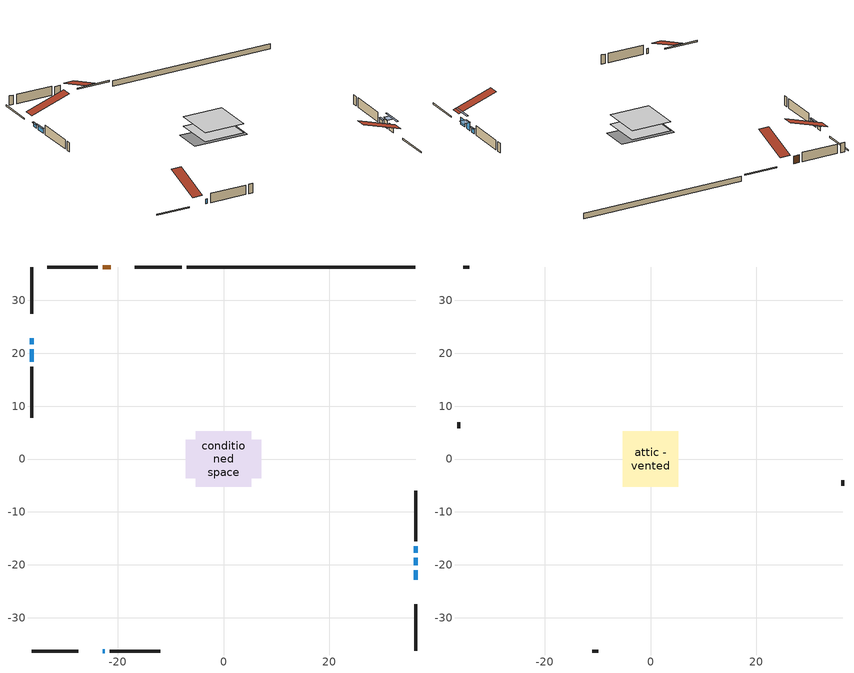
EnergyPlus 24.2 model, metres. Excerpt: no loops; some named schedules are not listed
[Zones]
conditioned space
 floor adiabatic (AdiabaticFloorConstruction): -5.28,-5.28 -5.28,5.28 5.28,5.28 5.28,-5.28 z0.44
 floor foundation (Slab1 construction): -7.18,-3.64 -7.18,3.64 7.18,3.64 7.18,-3.64 z-0.93
 wall outside (RimJoist1 construction): -7.9,36.31 -16.78,36.31 / -36.31,-36.31 -27.43,-36.31 / -36.31,36.31 -36.31,27.43 / 36.31,-36.31 36.31,-27.43 z0.44:0.74
 wall outside (AdiabaticWallConstruction 1): -21.34,36.31 -22.85,36.31 z0.44:2.47
 wall outside (AdiabaticWallConstruction): -22.87,-36.31 -22.45,-36.31 z0.44:1.66; -36.31,22.87 -36.31,21.67 z0.44:1.33; -36.31,20.74 -36.31,18.35 / 36.31,-17.71 36.31,-16.51 z0.44:1.61; 36.31,-22.87 36.31,-21.06 z0.44:2.25; 36.31,-20.13 36.31,-18.63 z0.44:2.47
 wall outside (Wall1 construction): -23.78,36.31 -33.37,36.31 / -21.52,-36.31 -11.93,-36.31 / -36.31,17.42 -36.31,7.84 / 36.31,-15.58 36.31,-5.99 z0.44:2.88
 wall foundation (FoundationWall1 construction): 36.31,36.31 -6.97,36.31 z-0.93:0.44
 window (WindowConstruction 5): -22.87,-36.31 -22.45,-36.31 z0.44:1.66
 window (WindowConstruction): -36.31,22.87 -36.31,21.67 z0.44:1.33
 window (WindowConstruction 1): -36.31,20.74 -36.31,18.35 z0.44:1.61
 window (WindowConstruction 2): 36.31,-22.87 36.31,-21.06 z0.44:2.24
 window (WindowConstruction 3): 36.31,-20.13 36.31,-18.63 z0.44:2.47
 window (WindowConstruction 4): 36.31,-17.7 36.31,-16.51 z0.44:1.61
 door (Door): -21.34,36.31 -22.85,36.31 z0.44:2.47
 ceiling adiabatic (AdiabaticFloorConstruction): 5.28,-5.28 5.28,5.28 -5.28,5.28 -5.28,-5.28 z0.44
attic - vented
 floor to conditioned space (Floor1 construction Reversed): -5.28,-5.28 -5.28,5.28 5.28,5.28 5.28,-5.28 z2.88
 wall outside (Wall2 construction): -34.3,36.31 -35.38,36.31 / -11,-36.31 -9.92,-36.31 / -36.31,6.91 -36.31,5.83 / 36.31,-5.06 36.31,-3.99 z0.44:2.88
 roof outside (Roof1 construction): -20.41,36.31,2.88 -20.41,26.03,6.31 -17.7,26.03,6.31 -17.7,36.31,2.88; -23.8,-36.31,2.88 -23.8,-26.03,6.31 -26.51,-26.03,6.31 -26.51,-36.31,2.88; -36.31,23.8,2.88 -26.03,23.8,6.31 -26.03,26.51,6.31 -36.31,26.51,2.88; 36.31,-23.8,2.88 26.03,-23.8,6.31 26.03,-26.51,6.31 36.31,-26.51,2.88
shading: -36.31,21.49 -36.31,23.05 -36.72,23.05 -36.72,21.49 z1.51; -36.31,18.17 -36.31,20.92 -36.72,20.92 -36.72,18.17 z1.79; 36.31,-19.23 36.31,-24.7 36.72,-24.7 36.72,-19.23 z4.07; 36.31,-18.43 36.31,-20.33 38.13,-20.33 38.13,-18.43 z2.67; 36.31,-16.31 36.31,-17.91 36.72,-17.91 36.72,-16.31 z1.81
[Building]
Building 1: Terrain=Suburbs
[Site:Location]
Cold Lake AP_AB: Latitude {deg}=54.42; Longitude {deg}=-110.23; Time Zone {hr}=-7; Elevation {m}=541; Keep Site Location Information=Yes
[Site:GroundTemperature:Shallow]
-2.84258, -5.28083, -5.47609, -4.31902, 0.325987, 4.94935, 8.95756, 11.4967, 11.7124, 9.64724, 5.74124, 1.25971
[Site:WaterMainsTemperature]
Calculation Method=Schedule; Temperature Schedule=mains temperature schedule
[Material] Roughness=Rough; Thermal Absorptance=0.9
Name | Thickness {m} | Conductivity {W/m-K} | Density {kg/m3} | Specific Heat {J/kg-K} | Solar Absorptance | Visible Absorptance
asphalt or fiberglass shingles | 0.00635 | 0.162714 | 1121.4 | 1465.45 | 0.4 | 0.4
ceiling loosefill ins | 0.0846667 | 0.0480833 | 16.02 | 1046.75 | 0.7 | 0.7
ceiling stud and cavity | 0.1397 | 0.0886449 | 65.682 | 1177.47 | 0.7 | 0.7
concrete 4.0 in. | 0.1016 | 1.803125 | 2242.8 | 837.4 | 0.7 | 0.7
concrete 8.0 in. | 0.2032 | 1.803125 | 2242.8 | 837.4 | 0.7 | 0.7
door material | 0.04445 | 0.053851 | 512.64 | 1214.23 | 0.7 | 0.7
exterior vertical ins | 0.0286645 | 0.029427 | 32.04 | 1214.23 | 0.7 | 0.7
floor covering | 0.0127 | 0.0433444 | 54.468 | 1339.84 | 0.6 | 0.6
floor rigid ins; wall rigid ins 1 | 0.512978 | 0.029427 | 32.04 | 1214.23 | 0.7 | 0.7
floor stud and cavity | 0.1397 | 1.75129 | 37.0049 | 1207.88 | 0.7 | 0.7
furniture material conditioned space 1 | 0.1524 | 0.115458 | 640.8 | 1214.23 | 0.6 | 0.6
gypsum board | 0.0127 | 0.160291 | 801 | 837.4 | 0.6 | 0.6
gypsum board 1 | 0.0127 | 0.160291 | 801 | 837.4 | 0.7 | 0.7
osb sheathing 0.5 in. | 0.0127 | 0.115458 | 512.64 | 1214.23 | 0.7 | 0.7
osb sheathing 0.75 in. | 0.01905 | 0.115458 | 512.64 | 1214.23 | 0.7 | 0.7
osb sheathing 2.0 in. | 0.0508 | 0.115458 | 512.64 | 1214.23 | 0.7 | 0.7
rim joist rigid ins; wall rigid ins | 0.051816 | 0.029427 | 32.04 | 1214.23 | 0.7 | 0.7
rim joist stud and cavity | 0.0508 | 0.0439398 | 125.044 | 1163.47 | 0.6 | 0.6
wall stud and cavity | 0.1397 | 0.200352 | 139.0536 | 1170.24 | 0.7 | 0.7
wall stud and cavity 1 | 0.0889 | 6.9971 | 50.32683 | 1063.81 | 0.6 | 0.6
wall stud and cavity 2 | 0.0889 | 0.380278 | 52.3479 | 1209.89 | 0.7 | 0.7
wall stud and cavity 3 | 0.0889 | 0.391764 | 83.0341 | 1211.67 | 0.7 | 0.7
wood siding | 0.0254 | 0.102417 | 544.68 | 1172.36 | 0.4 | 0.4
wood siding 1 | 0.00254 | 0.102417 | 544.68 | 1172.36 | 0.4 | 0.4
wood siding 2; wood siding 3; wood siding 4 | 0.0254 | 0.102417 | 544.68 | 1172.36 | 0.7 | 0.7
[WindowMaterial:SimpleGlazingSystem]
Name | U-Factor {W/m2-K} | Solar Heat Gain Coefficient
WindowMaterial | 2.77825 | 0.54
WindowMaterial 1 | 2.78392 | 0.56
WindowMaterial 2 | 1.9697 | 0.65
WindowMaterial 3 | 2.82878 | 0.58
WindowMaterial 4 | 2.200225 | 0.42
[Construction]
AdiabaticFloorConstruction: floor stud and cavity, floor rigid ins, osb sheathing 0.75 in., floor covering
AdiabaticWallConstruction: wood siding 3, wall rigid ins 1, wall stud and cavity 2, gypsum board
AdiabaticWallConstruction 1: wood siding 4, wall rigid ins 1, wall stud and cavity 2, gypsum board
Door: door material
Floor1 construction Reversed: gypsum board, ceiling stud and cavity, ceiling loosefill ins
FoundationWall1 construction: concrete 8.0 in., gypsum board 1
furniture construction conditioned space 1: furniture material conditioned space 1
PartitionWallConstruction: gypsum board, wall stud and cavity 3, gypsum board
RimJoist1 construction: wood siding 2, rim joist rigid ins, osb sheathing 2.0 in., rim joist stud and cavity
Roof1 construction: asphalt or fiberglass shingles
Slab1 construction: concrete 4.0 in.
Wall1 construction: wood siding, wall rigid ins, osb sheathing 0.5 in., wall stud and cavity, gypsum board
Wall2 construction: wood siding 1, wall stud and cavity 1
WindowConstruction: WindowMaterial
WindowConstruction 1; WindowConstruction 4: WindowMaterial 1
WindowConstruction 2: WindowMaterial 2
WindowConstruction 3: WindowMaterial 3
WindowConstruction 5: WindowMaterial 4
[Zone] Multiplier=1; Part of Total Floor Area=Yes
Name | Volume {m3}
attic - vented | 61.961
conditioned space | 439.2
[Space]
Name | Zone | Volume {m3}
attic - vented 1 | attic - vented | 61.961
conditioned space 1 | conditioned space | 439.2
[ZoneInfiltration:EffectiveLeakageArea]
infil attic - vented 1: Zone or Space=attic - vented 1; Schedule=Always On Discrete; Effective Air Leakage Area {cm2}=4112.86; Stack Coefficient=0.000407841; Wind Coefficient=1.36448e-05
[ZoneMixing]
whole house fan mix: Zone or Space=attic - vented; Schedule=Always On Continuous; Design Flow Rate Calculation Method=Flow/Zone; Design Flow Rate {m3/s}=0; Source Zone or Space=conditioned space
[SurfaceProperty:ExposedFoundationPerimeter]
Slab1: Exposed Perimeter Calculation Method=TotalExposedPerimeter; Total Exposed Perimeter {m}=43.281
[InternalMass] Zone or ZoneList=conditioned space; Space or SpaceList=conditioned space 1
Name | Construction | Surface Area {m2}
furniture mass conditioned space 1 | furniture construction conditioned space 1 | 86.404
partition wall mass | PartitionWallConstruction | 216.01
[Lights]
interior lighting: Zone or ZoneList or Space or SpaceList=conditioned space 1; Schedule=interior lighting schedule; Design Level Calculation Method=LightingLevel; Lighting Level {W}=343.2; Return Air Fraction=0; Fraction Radiant=0.6; Fraction Visible=0.2; Fraction Replaceable=1
[People]
occupants: Zone or ZoneList or Space or SpaceList=conditioned space 1; Number of People Schedule=occupants schedule; Number of People Calculation Method=People; Number of People=3; Fraction Radiant=0.314171; Sensible Heat Fraction=0.56303; Activity Level Schedule=occupants activity schedule; Carbon Dioxide Generation Rate {m3/s-W}=0; Enable ASHRAE 55 Comfort Warnings=No; Mean Radiant Temperature Calculation Type=EnclosureAveraged
[ElectricEquipment] Zone or ZoneList or Space or SpaceList=conditioned space 1; Design Level Calculation Method=EquipmentLevel
Name | Schedule | Design Level {W} | Fraction Latent | Fraction Radiant | Fraction Lost
clothes dryer | clothes dryer schedule | 140.772 | 0.015 | 0.081 | 0.85
clothes washer | clothes washer schedule | 32.1985 | 0.03 | 0.162 | 0.7
cooking range | cooking range schedule | 215.147 | 0.08 | 0.432 | 0.2
dishwasher | dishwasher schedule | 66.8632 | 0.3 | 0.18 | 0.4
fridge | fridge schedule | 72.9452 | 0 | 0.6 | 0
mech vent bath fan 0 | mech vent bath fan 0 schedule | 50.2 | 0 | 0 | 1
mech vent house fan | mech vent house fan schedule | 26.3 | 0 | 0 | 1
mech vent house fan cfis | mech vent house fan cfis schedule | 0 | 0 | 0 | 0
mech vent range fan 0 | mech vent range fan 0 schedule | 57 | 0 | 0 | 1
misc plug loads | misc plug loads schedule | 494.7 | 0.045 | 0.513 | 0.1
whole house fan | Always On Discrete | 0 | 0 | 0 | 1
[OtherEquipment] Zone or ZoneList or Space or SpaceList=conditioned space 1; Design Level Calculation Method=EquipmentLevel
Name | Fuel Type | Schedule | Design Level {W} | Fraction Latent | Fraction Radiant | Fraction Lost
clothes dryer 1 | Electricity | clothes dryer schedule | 0 | 0.015 | 0.081 | 0.85
cooking range 1 | Electricity | cooking range schedule | 0 | 0.08 | 0.432 | 0.2
general water use latent | None | general water use schedule | 62.594 | 1 | 0 | 0
general water use sensible | None | general water use schedule | -61.6891 | 0 | 0.6 | 0
mech vent house fan latent load | None | Always On Discrete | 0 | 1 | 0 | 0
mech vent house fan sensible load | None | Always On Discrete | 0 | 0 | 0 | 0
water heater energy adjustment1 | Electricity | Always On Discrete | 0.01 | 0 | 0 | 1
[ZoneInfiltration:DesignFlowRate] Zone or ZoneList or Space or SpaceList=conditioned space 1; Schedule=Always On Discrete; Design Flow Rate Calculation Method=Flow/Zone; Design Flow Rate {m3/s}=0
infil flow; natural vent flow; whole house fan flow
[AvailabilityManager:Scheduled]
furnace airloop Availability Manager: Schedule=Always On Discrete
[Foundation:Kiva]
Foundation Kiva 1: Initial Indoor Air Temperature {C}=18; Wall Height Above Grade {m}=0.440009; Wall Depth Below Slab {m}=0.2032; Custom Block Material Name 1=exterior vertical ins; Custom Block Depth 1 {m}=1.37002; Custom Block X Position 1 {m}=0.2159; Custom Block Z Position 1 {m}=0
[Foundation:Kiva:Settings]
Soil Conductivity {W/m-K}=0.849921; Soil Density {kg/m3}=1842.3; Soil Specific Heat {J/kg-K}=418.7; Ground Solar Absorptivity=0.9; Ground Thermal Absorptivity=0.9; Ground Surface Roughness {m}=0.03; Far-Field Width {m}=40; Deep-Ground Boundary Condition=ZeroFlux; Deep-Ground Depth {m}=40; Minimum Cell Dimension {m}=0.2; Maximum Cell Growth Coefficient=3; Simulation Timestep=Timestep
[Exterior:Lights]
exterior lighting: Schedule=exterior lighting schedule; Design Level {W}=75.6
[EnergyManagementSystem:GlobalVariable]
furnace_airloop_Fan_RTF
infil_program_Qfan
infil_program_Qinf
natural_vent_program_Qnv
natural_vent_program_Qwhf
[EnergyManagementSystem:Sensor]
Name | Output:Variable or Output:Meter Index Key | Output:Variable or Output:Meter
airflow_gain | infil flow | Infiltration Sensible Heat Gain Energy
airflow_gain_1 | natural vent flow | Infiltration Sensible Heat Gain Energy
airflow_gain_2 | whole house fan flow | Infiltration Sensible Heat Gain Energy
airflow_loss | infil flow | Infiltration Sensible Heat Loss Energy
airflow_loss_1 | natural vent flow | Infiltration Sensible Heat Loss Energy
airflow_loss_2 | whole house fan flow | Infiltration Sensible Heat Loss Energy
clg_load_cond |  | Cooling:EnergyTransfer:Zone:CONDITIONED SPACE
clg_sp_s; clg_sp_s_1 | cooling setpoint | Schedule Value
clothes_dryer_exhaust_0_sch_s | clothes dryer exhaust 0 schedule | Schedule Value
cool_season | cooling season schedule | Schedule Value
htg_load_cond |  | Heating:EnergyTransfer:Zone:CONDITIONED SPACE
htg_sp_s; htg_sp_s_1 | heating setpoint | Schedule Value
ig_ee_conv | clothes dryer | Electric Equipment Convective Heating Energy
ig_ee_conv_2 | cooking range | Electric Equipment Convective Heating Energy
ig_ee_conv_4 | fridge | Electric Equipment Convective Heating Energy
ig_ee_conv_5 | misc plug loads | Electric Equipment Convective Heating Energy
ig_ee_conv_6 | whole house fan | Electric Equipment Convective Heating Energy
ig_ee_rad | clothes dryer | Electric Equipment Radiant Heating Energy
ig_ee_rad_2 | cooking range | Electric Equipment Radiant Heating Energy
ig_ee_rad_4 | fridge | Electric Equipment Radiant Heating Energy
ig_ee_rad_5 | misc plug loads | Electric Equipment Radiant Heating Energy
ig_ee_rad_6 | whole house fan | Electric Equipment Radiant Heating Energy
ig_lgt_conv | interior lighting | Lights Convective Heating Energy
ig_lgt_rad | interior lighting | Lights Radiant Heating Energy
ig_lgt_vis | interior lighting | Lights Visible Radiation Heating Energy
ig_oe_conv | clothes dryer 1 | Other Equipment Convective Heating Energy
ig_oe_conv_1 | cooking range 1 | Other Equipment Convective Heating Energy
ig_oe_conv_2 | general water use latent | Other Equipment Convective Heating Energy
ig_oe_conv_3 | general water use sensible | Other Equipment Convective Heating Energy
ig_oe_conv_4 | water heater energy adjustment1 | Other Equipment Convective Heating Energy
ig_oe_rad | clothes dryer 1 | Other Equipment Radiant Heating Energy
ig_oe_rad_1 | cooking range 1 | Other Equipment Radiant Heating Energy
ig_oe_rad_2 | general water use latent | Other Equipment Radiant Heating Energy
ig_oe_rad_3 | general water use sensible | Other Equipment Radiant Heating Energy
ig_oe_rad_4 | water heater energy adjustment1 | Other Equipment Radiant Heating Energy
ig_ppl_conv | occupants | People Convective Heating Energy
ig_ppl_rad | occupants | People Radiant Heating Energy
im_conv | furniture mass conditioned space 1 | Surface Inside Face Convection Heat Gain Energy
im_conv_1 | partition wall mass | Surface Inside Face Convection Heat Gain Energy
im_ig | furniture mass conditioned space 1 | Surface Inside Face Internal Gains Radiation Heat Gain Energy
im_ig_1 | partition wall mass | Surface Inside Face Internal Gains Radiation Heat Gain Energy
im_lgt | furniture mass conditioned space 1 | Surface Inside Face Lights Radiation Heat Gain Energy
im_lgt_1 | partition wall mass | Surface Inside Face Lights Radiation Heat Gain Energy
im_sol | furniture mass conditioned space 1 | Surface Inside Face Solar Radiation Heat Gain Energy
im_sol_1 | partition wall mass | Surface Inside Face Solar Radiation Heat Gain Energy
im_surf | furniture mass conditioned space 1 | Surface Inside Face Net Surface Thermal Radiation Heat Gain Energy
im_surf_1 | partition wall mass | Surface Inside Face Net Surface Thermal Radiation Heat Gain Energy
mech_vent_bath_fan_0_sch_s | mech vent bath fan 0 schedule | Schedule Value
mech_vent_range_fan_0_sch_s | mech vent range fan 0 schedule | Schedule Value
mv_conv | mech vent bath fan 0 | Electric Equipment Convective Heating Energy
mv_conv_1 | mech vent house fan | Electric Equipment Convective Heating Energy
mv_conv_2 | mech vent house fan cfis | Electric Equipment Convective Heating Energy
mv_conv_3 | mech vent range fan 0 | Electric Equipment Convective Heating Energy
mv_conv_4 | mech vent house fan latent load | Other Equipment Convective Heating Energy
mv_conv_5 | mech vent house fan sensible load | Other Equipment Convective Heating Energy
mv_rad | mech vent bath fan 0 | Electric Equipment Radiant Heating Energy
mv_rad_1 | mech vent house fan | Electric Equipment Radiant Heating Energy
mv_rad_2 | mech vent house fan cfis | Electric Equipment Radiant Heating Energy
mv_rad_3 | mech vent range fan 0 | Electric Equipment Radiant Heating Energy
mv_rad_4 | mech vent house fan latent load | Other Equipment Radiant Heating Energy
mv_rad_5 | mech vent house fan sensible load | Other Equipment Radiant Heating Energy
natural_vent_s | natural vent schedule | Schedule Value
out_pb_s |  | Site Outdoor Air Barometric Pressure
out_wt_s |  | Site Outdoor Air Humidity Ratio
site_vw_s |  | Site Wind Speed
ss_back_out | Window1 | Surface Window Shortwave from Zone Back Out Window Heat Transfer Rate
ss_back_out_1 | Window2 | Surface Window Shortwave from Zone Back Out Window Heat Transfer Rate
ss_back_out_2 | Window3 | Surface Window Shortwave from Zone Back Out Window Heat Transfer Rate
ss_back_out_3 | Window5 | Surface Window Shortwave from Zone Back Out Window Heat Transfer Rate
ss_back_out_4 | Window6 | Surface Window Shortwave from Zone Back Out Window Heat Transfer Rate
ss_back_out_5 | Window7 | Surface Window Shortwave from Zone Back Out Window Heat Transfer Rate
ss_conv | Door1 | Surface Inside Face Convection Heat Gain Energy
ss_conv_1 | Window1 | Surface Inside Face Convection Heat Gain Energy
ss_conv_2 | Window2 | Surface Inside Face Convection Heat Gain Energy
ss_conv_3 | Window3 | Surface Inside Face Convection Heat Gain Energy
ss_conv_4 | Window5 | Surface Inside Face Convection Heat Gain Energy
ss_conv_5 | Window6 | Surface Inside Face Convection Heat Gain Energy
ss_conv_6 | Window7 | Surface Inside Face Convection Heat Gain Energy
ss_ig | Door1 | Surface Inside Face Internal Gains Radiation Heat Gain Energy
ss_ig_1 | Window1 | Surface Inside Face Internal Gains Radiation Heat Gain Energy
ss_ig_2 | Window2 | Surface Inside Face Internal Gains Radiation Heat Gain Energy
ss_ig_3 | Window3 | Surface Inside Face Internal Gains Radiation Heat Gain Energy
ss_ig_4 | Window5 | Surface Inside Face Internal Gains Radiation Heat Gain Energy
ss_ig_5 | Window6 | Surface Inside Face Internal Gains Radiation Heat Gain Energy
ss_ig_6 | Window7 | Surface Inside Face Internal Gains Radiation Heat Gain Energy
ss_lgt | Door1 | Surface Inside Face Lights Radiation Heat Gain Energy
ss_sol | Door1 | Surface Inside Face Solar Radiation Heat Gain Energy
ss_surf | Door1 | Surface Inside Face Net Surface Thermal Radiation Heat Gain Energy
ss_surf_1 | Window1 | Surface Inside Face Net Surface Thermal Radiation Heat Gain Energy
ss_surf_2 | Window2 | Surface Inside Face Net Surface Thermal Radiation Heat Gain Energy
ss_surf_3 | Window3 | Surface Inside Face Net Surface Thermal Radiation Heat Gain Energy
ss_surf_4 | Window5 | Surface Inside Face Net Surface Thermal Radiation Heat Gain Energy
ss_surf_5 | Window6 | Surface Inside Face Net Surface Thermal Radiation Heat Gain Energy
ss_surf_6 | Window7 | Surface Inside Face Net Surface Thermal Radiation Heat Gain Energy
ss_trans_in | Window1 | Surface Window Transmitted Solar Radiation Rate
ss_trans_in_1 | Window2 | Surface Window Transmitted Solar Radiation Rate
ss_trans_in_2 | Window3 | Surface Window Transmitted Solar Radiation Rate
ss_trans_in_3 | Window5 | Surface Window Transmitted Solar Radiation Rate
ss_trans_in_4 | Window6 | Surface Window Transmitted Solar Radiation Rate
ss_trans_in_5 | Window7 | Surface Window Transmitted Solar Radiation Rate
ss_trans_out | Window1 | Surface Inside Face Initial Transmitted Diffuse Transmitted Out Window Solar Radiation Rate
ss_trans_out_1 | Window2 | Surface Inside Face Initial Transmitted Diffuse Transmitted Out Window Solar Radiation Rate
ss_trans_out_2 | Window3 | Surface Inside Face Initial Transmitted Diffuse Transmitted Out Window Solar Radiation Rate
ss_trans_out_3 | Window5 | Surface Inside Face Initial Transmitted Diffuse Transmitted Out Window Solar Radiation Rate
ss_trans_out_4 | Window6 | Surface Inside Face Initial Transmitted Diffuse Transmitted Out Window Solar Radiation Rate
ss_trans_out_5 | Window7 | Surface Inside Face Initial Transmitted Diffuse Transmitted Out Window Solar Radiation Rate
s_conv | Floor1 | Surface Inside Face Convection Heat Gain Energy
s_conv_1 | FoundationWall1 | Surface Inside Face Convection Heat Gain Energy
s_conv_10 | Wall1:180 | Surface Inside Face Convection Heat Gain Energy
s_conv_11 | Wall1:270 | Surface Inside Face Convection Heat Gain Energy
s_conv_12 | Wall1:90 | Surface Inside Face Convection Heat Gain Energy
s_conv_2 | inferred conditioned ceiling | Surface Inside Face Convection Heat Gain Energy
s_conv_3 | inferred conditioned floor | Surface Inside Face Convection Heat Gain Energy
s_conv_4 | RimJoist1:0 | Surface Inside Face Convection Heat Gain Energy
s_conv_5 | RimJoist1:180 | Surface Inside Face Convection Heat Gain Energy
s_conv_6 | RimJoist1:270 | Surface Inside Face Convection Heat Gain Energy
s_conv_7 | RimJoist1:90 | Surface Inside Face Convection Heat Gain Energy
s_conv_8 | Slab1 | Surface Inside Face Convection Heat Gain Energy
s_conv_9 | Wall1:0 | Surface Inside Face Convection Heat Gain Energy
s_ig | Floor1 | Surface Inside Face Internal Gains Radiation Heat Gain Energy
s_ig_1 | FoundationWall1 | Surface Inside Face Internal Gains Radiation Heat Gain Energy
s_ig_10 | Wall1:180 | Surface Inside Face Internal Gains Radiation Heat Gain Energy
s_ig_11 | Wall1:270 | Surface Inside Face Internal Gains Radiation Heat Gain Energy
s_ig_12 | Wall1:90 | Surface Inside Face Internal Gains Radiation Heat Gain Energy
s_ig_2 | inferred conditioned ceiling | Surface Inside Face Internal Gains Radiation Heat Gain Energy
s_ig_3 | inferred conditioned floor | Surface Inside Face Internal Gains Radiation Heat Gain Energy
s_ig_4 | RimJoist1:0 | Surface Inside Face Internal Gains Radiation Heat Gain Energy
s_ig_5 | RimJoist1:180 | Surface Inside Face Internal Gains Radiation Heat Gain Energy
s_ig_6 | RimJoist1:270 | Surface Inside Face Internal Gains Radiation Heat Gain Energy
s_ig_7 | RimJoist1:90 | Surface Inside Face Internal Gains Radiation Heat Gain Energy
s_ig_8 | Slab1 | Surface Inside Face Internal Gains Radiation Heat Gain Energy
s_ig_9 | Wall1:0 | Surface Inside Face Internal Gains Radiation Heat Gain Energy
s_lgt | Floor1 | Surface Inside Face Lights Radiation Heat Gain Energy
s_lgt_1 | FoundationWall1 | Surface Inside Face Lights Radiation Heat Gain Energy
s_lgt_10 | Wall1:180 | Surface Inside Face Lights Radiation Heat Gain Energy
s_lgt_11 | Wall1:270 | Surface Inside Face Lights Radiation Heat Gain Energy
s_lgt_12 | Wall1:90 | Surface Inside Face Lights Radiation Heat Gain Energy
s_lgt_2 | inferred conditioned ceiling | Surface Inside Face Lights Radiation Heat Gain Energy
s_lgt_3 | inferred conditioned floor | Surface Inside Face Lights Radiation Heat Gain Energy
s_lgt_4 | RimJoist1:0 | Surface Inside Face Lights Radiation Heat Gain Energy
s_lgt_5 | RimJoist1:180 | Surface Inside Face Lights Radiation Heat Gain Energy
s_lgt_6 | RimJoist1:270 | Surface Inside Face Lights Radiation Heat Gain Energy
s_lgt_7 | RimJoist1:90 | Surface Inside Face Lights Radiation Heat Gain Energy
s_lgt_8 | Slab1 | Surface Inside Face Lights Radiation Heat Gain Energy
s_lgt_9 | Wall1:0 | Surface Inside Face Lights Radiation Heat Gain Energy
s_sol | Floor1 | Surface Inside Face Solar Radiation Heat Gain Energy
s_sol_1 | FoundationWall1 | Surface Inside Face Solar Radiation Heat Gain Energy
s_sol_10 | Wall1:180 | Surface Inside Face Solar Radiation Heat Gain Energy
s_sol_11 | Wall1:270 | Surface Inside Face Solar Radiation Heat Gain Energy
s_sol_12 | Wall1:90 | Surface Inside Face Solar Radiation Heat Gain Energy
s_sol_2 | inferred conditioned ceiling | Surface Inside Face Solar Radiation Heat Gain Energy
s_sol_3 | inferred conditioned floor | Surface Inside Face Solar Radiation Heat Gain Energy
s_sol_4 | RimJoist1:0 | Surface Inside Face Solar Radiation Heat Gain Energy
s_sol_5 | RimJoist1:180 | Surface Inside Face Solar Radiation Heat Gain Energy
s_sol_6 | RimJoist1:270 | Surface Inside Face Solar Radiation Heat Gain Energy
s_sol_7 | RimJoist1:90 | Surface Inside Face Solar Radiation Heat Gain Energy
s_sol_8 | Slab1 | Surface Inside Face Solar Radiation Heat Gain Energy
s_sol_9 | Wall1:0 | Surface Inside Face Solar Radiation Heat Gain Energy
s_surf | Floor1 | Surface Inside Face Net Surface Thermal Radiation Heat Gain Energy
s_surf_1 | FoundationWall1 | Surface Inside Face Net Surface Thermal Radiation Heat Gain Energy
s_surf_10 | Wall1:180 | Surface Inside Face Net Surface Thermal Radiation Heat Gain Energy
s_surf_11 | Wall1:270 | Surface Inside Face Net Surface Thermal Radiation Heat Gain Energy
s_surf_12 | Wall1:90 | Surface Inside Face Net Surface Thermal Radiation Heat Gain Energy
s_surf_2 | inferred conditioned ceiling | Surface Inside Face Net Surface Thermal Radiation Heat Gain Energy
s_surf_3 | inferred conditioned floor | Surface Inside Face Net Surface Thermal Radiation Heat Gain Energy
s_surf_4 | RimJoist1:0 | Surface Inside Face Net Surface Thermal Radiation Heat Gain Energy
s_surf_5 | RimJoist1:180 | Surface Inside Face Net Surface Thermal Radiation Heat Gain Energy
s_surf_6 | RimJoist1:270 | Surface Inside Face Net Surface Thermal Radiation Heat Gain Energy
s_surf_7 | RimJoist1:90 | Surface Inside Face Net Surface Thermal Radiation Heat Gain Energy
s_surf_8 | Slab1 | Surface Inside Face Net Surface Thermal Radiation Heat Gain Energy
s_surf_9 | Wall1:0 | Surface Inside Face Net Surface Thermal Radiation Heat Gain Energy
[EnergyManagementSystem:Actuator]
Name | Actuated Component Unique | Actuated Component Type | Actuated Component Control Type
fridge_schedule_act | fridge schedule | Schedule:Constant | Schedule Value
infil_flow_act | infil flow | Zone Infiltration | Air Exchange Flow Rate
